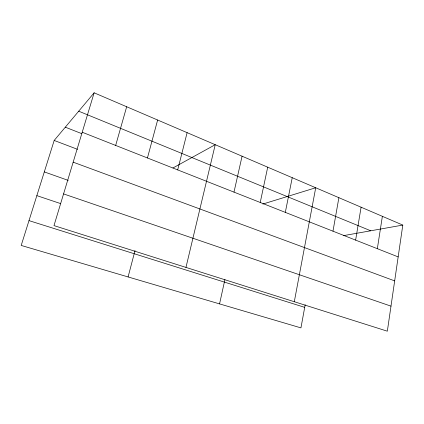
<?xml version="1.0" encoding="UTF-8"?>
<svg xmlns="http://www.w3.org/2000/svg" width="424" height="424" viewBox="0 0 424 424"><rect width="100%" height="100%" fill="white"/><g stroke="black" fill="none" stroke-linecap="round" stroke-linejoin="round"><path stroke-width="0.64" d="M402.8 225.075L387.34 331.192L53.986 225.61L94.133 92.808L402.8 225.075L343.694 235.601M377.339 248.687L382.374 216.32M355.63 240.122L361.089 207.198M332.978 231.181L338.887 197.69M305.174 304.761L300.945 327.885L21.2 245.438L54.187 140.45L94.133 92.808M294.298 301.724L315.716 187.758L262.885 204.039M285.315 212.371L292.237 177.698M260.23 202.476L267.708 167.189M219.553 303.897L224.916 279.564M233.99 192.12L242.067 156.202M185.961 267.412L215.233 144.701L172.955 167.968M177.693 169.907L187.117 132.654M128.09 276.941L135.028 250.552M147.446 157.972L157.638 120.024M115.662 145.427L126.675 106.758M28.996 220.628L304.702 307.358M36.846 195.634L60.553 203.573M63.574 193.906L390.992 306.139M44.303 171.911L68.237 180.391M73.167 162.169L394.67 280.889M54.187 140.45L77.544 149.328M65.312 127.184L81.853 133.692M82.214 132.23L398.163 256.902M78.716 111.199L370.735 230.783"/></g></svg>
